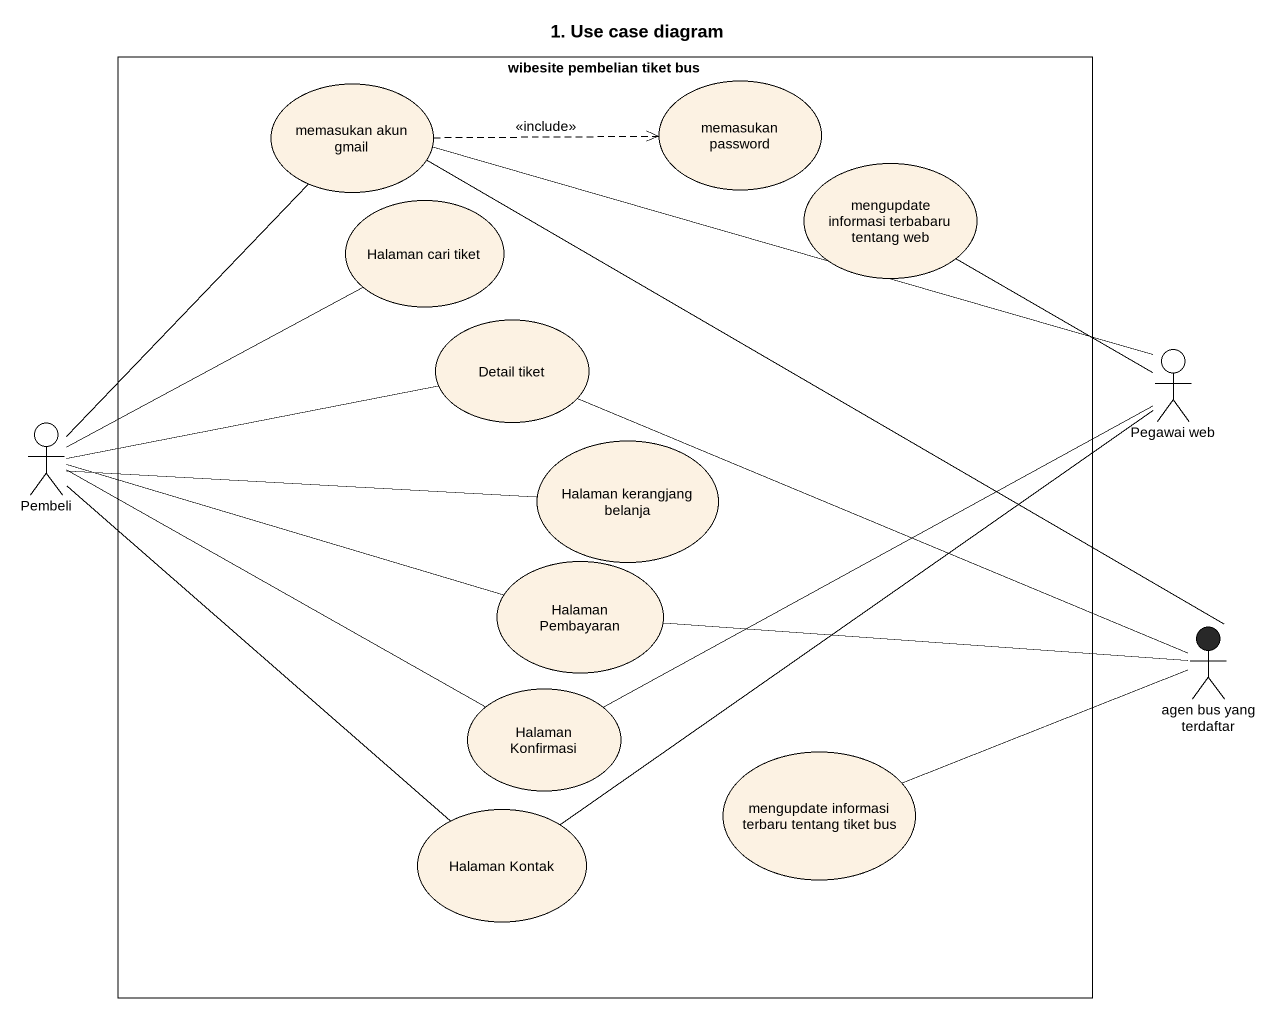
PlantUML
@startuml
title 1. Use case diagram
rectangle "wibesite pembelian tiket bus" as wibesite_pembelian_tiket_bus {
  usecase "memasukan akun gmail" as memasukan_akun_gmail
  usecase "memasukan password" as memasukan_password
  usecase "mengupdate informasi terbabaru tentang web" as mengupdate_informasi
  usecase "Halaman cari tiket" as Halaman_cari_tiket
  usecase "Detail tiket" as Detail_tiket
  usecase "Halaman kerangjang belanja" as Halaman_kerangjang_belanja
  usecase "Halaman Pembayaran" as Halaman_Pembayaran
  usecase "Halaman Konfirmasi" as Halaman_Konfirmasi
  usecase "mengupdate informasi terbaru tentang tiket bus" as mengupdate_informasi_2
  usecase "Halaman Kontak" as Halaman_Kontak
}
actor "Pegawai web" as Pegawai_web
actor Pembeli
actor "agen bus yang terdaftar" as agen_bus_yang_terdaftar #282828
memasukan_akun_gmail .right.> memasukan_password : <<include>>
Pegawai_web -left- memasukan_akun_gmail
Pegawai_web -up- mengupdate_informasi
Pegawai_web -left- Halaman_Konfirmasi
Pegawai_web -- Halaman_Kontak
Pembeli -up- memasukan_akun_gmail
Pembeli -up- Halaman_cari_tiket
Pembeli -right- Detail_tiket
Pembeli -right- Halaman_kerangjang_belanja
Pembeli -right- Halaman_Pembayaran
Pembeli -right- Halaman_Konfirmasi
Pembeli -- Halaman_Kontak
agen_bus_yang_terdaftar -up- memasukan_akun_gmail
agen_bus_yang_terdaftar -left- Detail_tiket
agen_bus_yang_terdaftar -left- Halaman_Pembayaran
agen_bus_yang_terdaftar -left- mengupdate_informasi_2
@enduml
